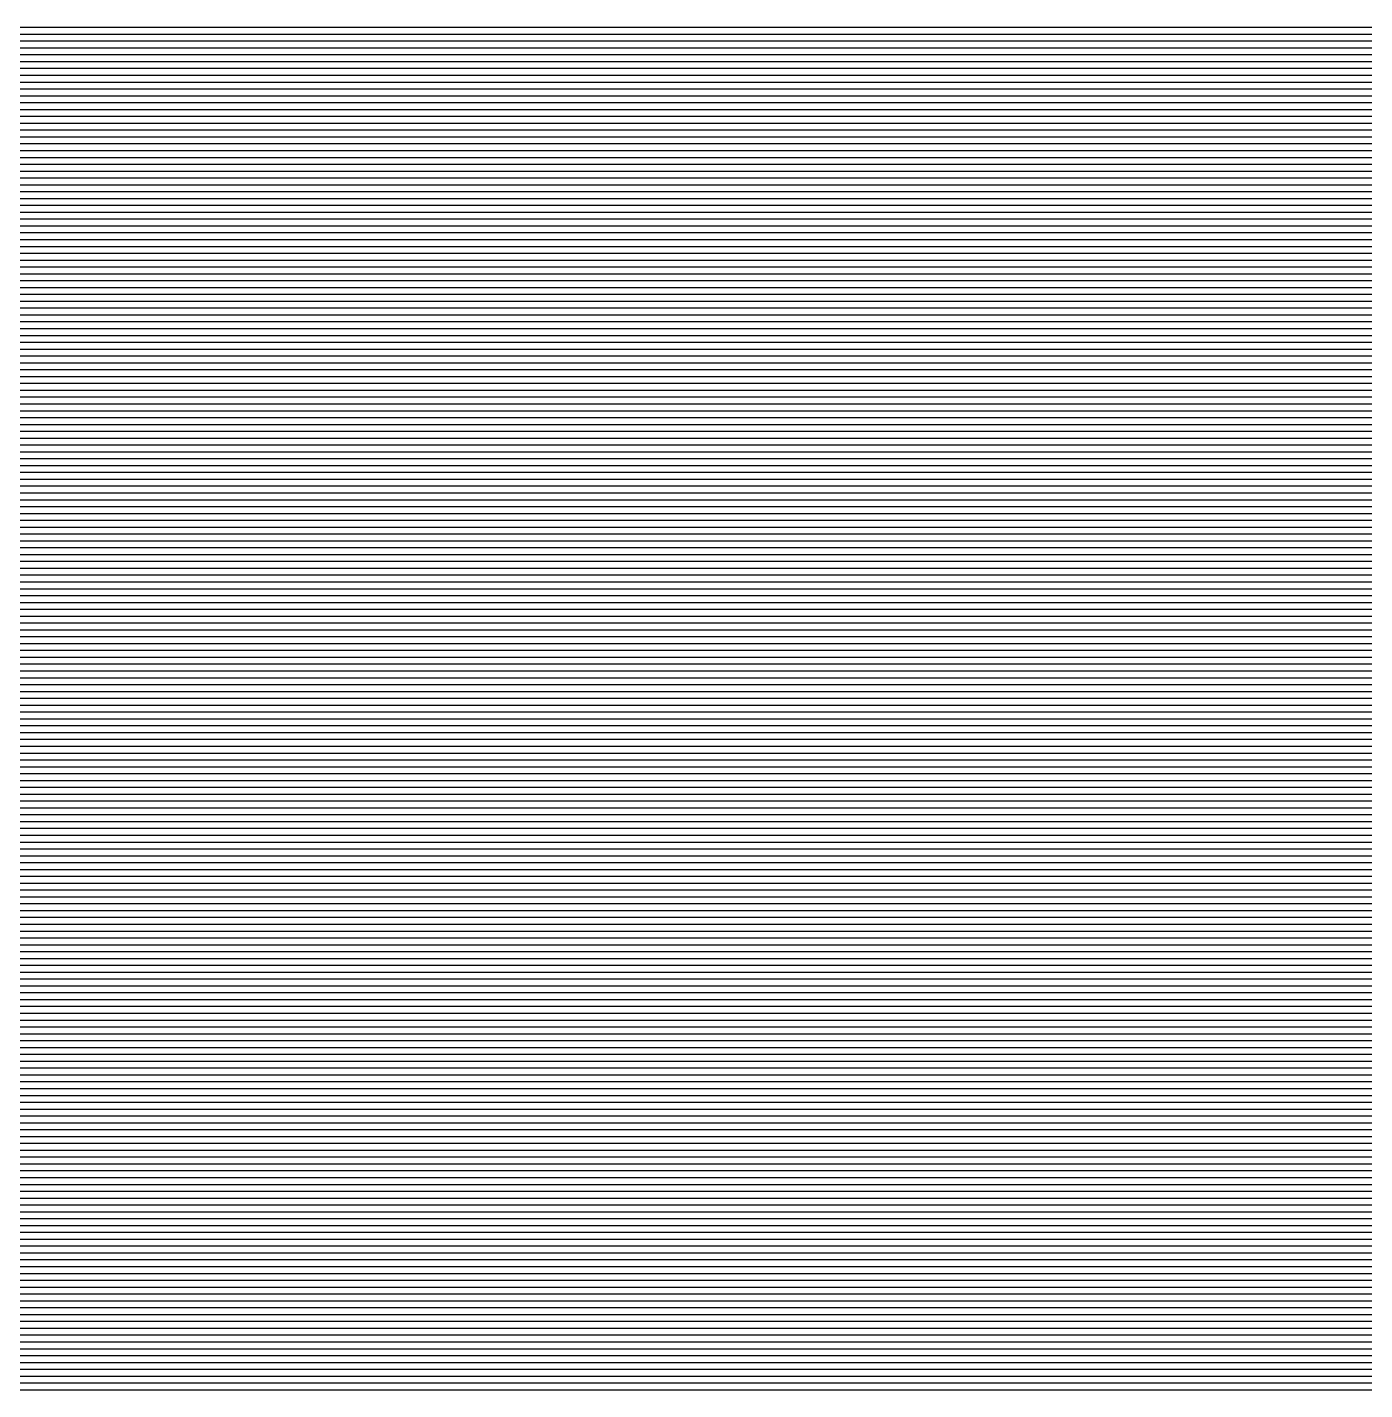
# Model space of a CAD drawing. Header units: metres. Extents: x 0 to 100000, y 0 to 199.
# Drawn here: x 195.3 to 390.6, y 0 to 199 of the extents above; entities that cross this region are included whole.
import ezdxf

# ---------------------------------------------------------------- set-up
doc = ezdxf.new("R2010")
doc.units = ezdxf.units.M

msp = doc.modelspace()

# ---------------------------------------------------------------- linework, layer by layer
for p, q in [((0, 199), (100000, 199)), ((0, 198), (100000, 198)), ((0, 197), (100000, 197)), ((0, 196), (100000, 196)), ((0, 195), (100000, 195)), ((0, 194), (100000, 194)), ((0, 193), (100000, 193)), ((0, 192), (100000, 192)), ((0, 191), (100000, 191)), ((0, 190), (100000, 190)), ((0, 189), (100000, 189)), ((0, 188), (100000, 188)), ((0, 187), (100000, 187)), ((0, 186), (100000, 186)), ((0, 185), (100000, 185)), ((0, 184), (100000, 184)), ((0, 183), (100000, 183)), ((0, 182), (100000, 182)), ((0, 181), (100000, 181)), ((0, 180), (100000, 180)), ((0, 179), (100000, 179)), ((0, 178), (100000, 178)), ((0, 177), (100000, 177)), ((0, 176), (100000, 176)), ((0, 175), (100000, 175)), ((0, 174), (100000, 174)), ((0, 173), (100000, 173)), ((0, 172), (100000, 172)), ((0, 171), (100000, 171)), ((0, 170), (100000, 170)), ((0, 169), (100000, 169)), ((0, 168), (100000, 168)), ((0, 167), (100000, 167)), ((0, 166), (100000, 166)), ((0, 165), (100000, 165)), ((0, 164), (100000, 164)), ((0, 163), (100000, 163)), ((0, 162), (100000, 162)), ((0, 161), (100000, 161)), ((0, 160), (100000, 160)), ((0, 159), (100000, 159)), ((0, 158), (100000, 158)), ((0, 157), (100000, 157)), ((0, 156), (100000, 156)), ((0, 155), (100000, 155)), ((0, 154), (100000, 154)), ((0, 153), (100000, 153)), ((0, 152), (100000, 152)), ((0, 151), (100000, 151)), ((0, 150), (100000, 150)), ((0, 149), (100000, 149)), ((0, 148), (100000, 148)), ((0, 147), (100000, 147)), ((0, 146), (100000, 146)), ((0, 145), (100000, 145)), ((0, 144), (100000, 144)), ((0, 143), (100000, 143)), ((0, 142), (100000, 142)), ((0, 141), (100000, 141)), ((0, 140), (100000, 140)), ((0, 139), (100000, 139)), ((0, 138), (100000, 138)), ((0, 137), (100000, 137)), ((0, 136), (100000, 136)), ((0, 135), (100000, 135)), ((0, 134), (100000, 134)), ((0, 133), (100000, 133)), ((0, 132), (100000, 132)), ((0, 131), (100000, 131)), ((0, 130), (100000, 130)), ((0, 129), (100000, 129)), ((0, 128), (100000, 128)), ((0, 127), (100000, 127)), ((0, 126), (100000, 126)), ((0, 125), (100000, 125)), ((0, 124), (100000, 124)), ((0, 123), (100000, 123)), ((0, 122), (100000, 122)), ((0, 121), (100000, 121)), ((0, 120), (100000, 120)), ((0, 119), (100000, 119)), ((0, 118), (100000, 118)), ((0, 117), (100000, 117)), ((0, 116), (100000, 116)), ((0, 115), (100000, 115)), ((0, 114), (100000, 114)), ((0, 113), (100000, 113)), ((0, 112), (100000, 112)), ((0, 111), (100000, 111)), ((0, 110), (100000, 110)), ((0, 109), (100000, 109)), ((0, 108), (100000, 108)), ((0, 107), (100000, 107)), ((0, 106), (100000, 106)), ((0, 105), (100000, 105)), ((0, 104), (100000, 104)), ((0, 103), (100000, 103)), ((0, 102), (100000, 102)), ((0, 101), (100000, 101)), ((0, 100), (100000, 100)), ((0, 99), (100000, 99)), ((0, 98), (100000, 98)), ((0, 97), (100000, 97)), ((0, 96), (100000, 96)), ((0, 95), (100000, 95)), ((0, 94), (100000, 94)), ((0, 93), (100000, 93)), ((0, 92), (100000, 92)), ((0, 91), (100000, 91)), ((0, 90), (100000, 90)), ((0, 89), (100000, 89)), ((0, 88), (100000, 88)), ((0, 87), (100000, 87)), ((0, 86), (100000, 86)), ((0, 85), (100000, 85)), ((0, 84), (100000, 84)), ((0, 83), (100000, 83)), ((0, 82), (100000, 82)), ((0, 81), (100000, 81)), ((0, 80), (100000, 80)), ((0, 79), (100000, 79)), ((0, 78), (100000, 78)), ((0, 77), (100000, 77)), ((0, 76), (100000, 76)), ((0, 75), (100000, 75)), ((0, 74), (100000, 74)), ((0, 73), (100000, 73)), ((0, 72), (100000, 72)), ((0, 71), (100000, 71)), ((0, 70), (100000, 70)), ((0, 69), (100000, 69)), ((0, 68), (100000, 68)), ((0, 67), (100000, 67)), ((0, 66), (100000, 66)), ((0, 65), (100000, 65)), ((0, 64), (100000, 64)), ((0, 63), (100000, 63)), ((0, 62), (100000, 62)), ((0, 61), (100000, 61)), ((0, 60), (100000, 60)), ((0, 59), (100000, 59)), ((0, 58), (100000, 58)), ((0, 57), (100000, 57)), ((0, 56), (100000, 56)), ((0, 55), (100000, 55)), ((0, 54), (100000, 54)), ((0, 53), (100000, 53)), ((0, 52), (100000, 52)), ((0, 51), (100000, 51)), ((0, 50), (100000, 50)), ((0, 49), (100000, 49)), ((0, 48), (100000, 48)), ((0, 47), (100000, 47)), ((0, 46), (100000, 46)), ((0, 45), (100000, 45)), ((0, 44), (100000, 44)), ((0, 43), (100000, 43)), ((0, 42), (100000, 42)), ((0, 41), (100000, 41)), ((0, 40), (100000, 40)), ((0, 39), (100000, 39)), ((0, 38), (100000, 38)), ((0, 37), (100000, 37)), ((0, 36), (100000, 36)), ((0, 35), (100000, 35)), ((0, 34), (100000, 34)), ((0, 33), (100000, 33)), ((0, 32), (100000, 32)), ((0, 31), (100000, 31)), ((0, 30), (100000, 30)), ((0, 29), (100000, 29)), ((0, 28), (100000, 28)), ((0, 27), (100000, 27)), ((0, 26), (100000, 26)), ((0, 25), (100000, 25)), ((0, 24), (100000, 24)), ((0, 23), (100000, 23)), ((0, 22), (100000, 22)), ((0, 21), (100000, 21)), ((0, 20), (100000, 20)), ((0, 19), (100000, 19)), ((0, 18), (100000, 18)), ((0, 17), (100000, 17)), ((0, 16), (100000, 16)), ((0, 15), (100000, 15)), ((0, 14), (100000, 14)), ((0, 13), (100000, 13)), ((0, 12), (100000, 12)), ((0, 11), (100000, 11)), ((0, 10), (100000, 10)), ((0, 9), (100000, 9)), ((0, 8), (100000, 8)), ((0, 7), (100000, 7)), ((0, 6), (100000, 6)), ((0, 5), (100000, 5)), ((0, 4), (100000, 4)), ((0, 3), (100000, 3)), ((0, 2), (100000, 2)), ((0, 1), (100000, 1)), ((0, 0), (100000, 0))]:
    msp.add_line(p, q)

doc.saveas('drawing.dxf')
